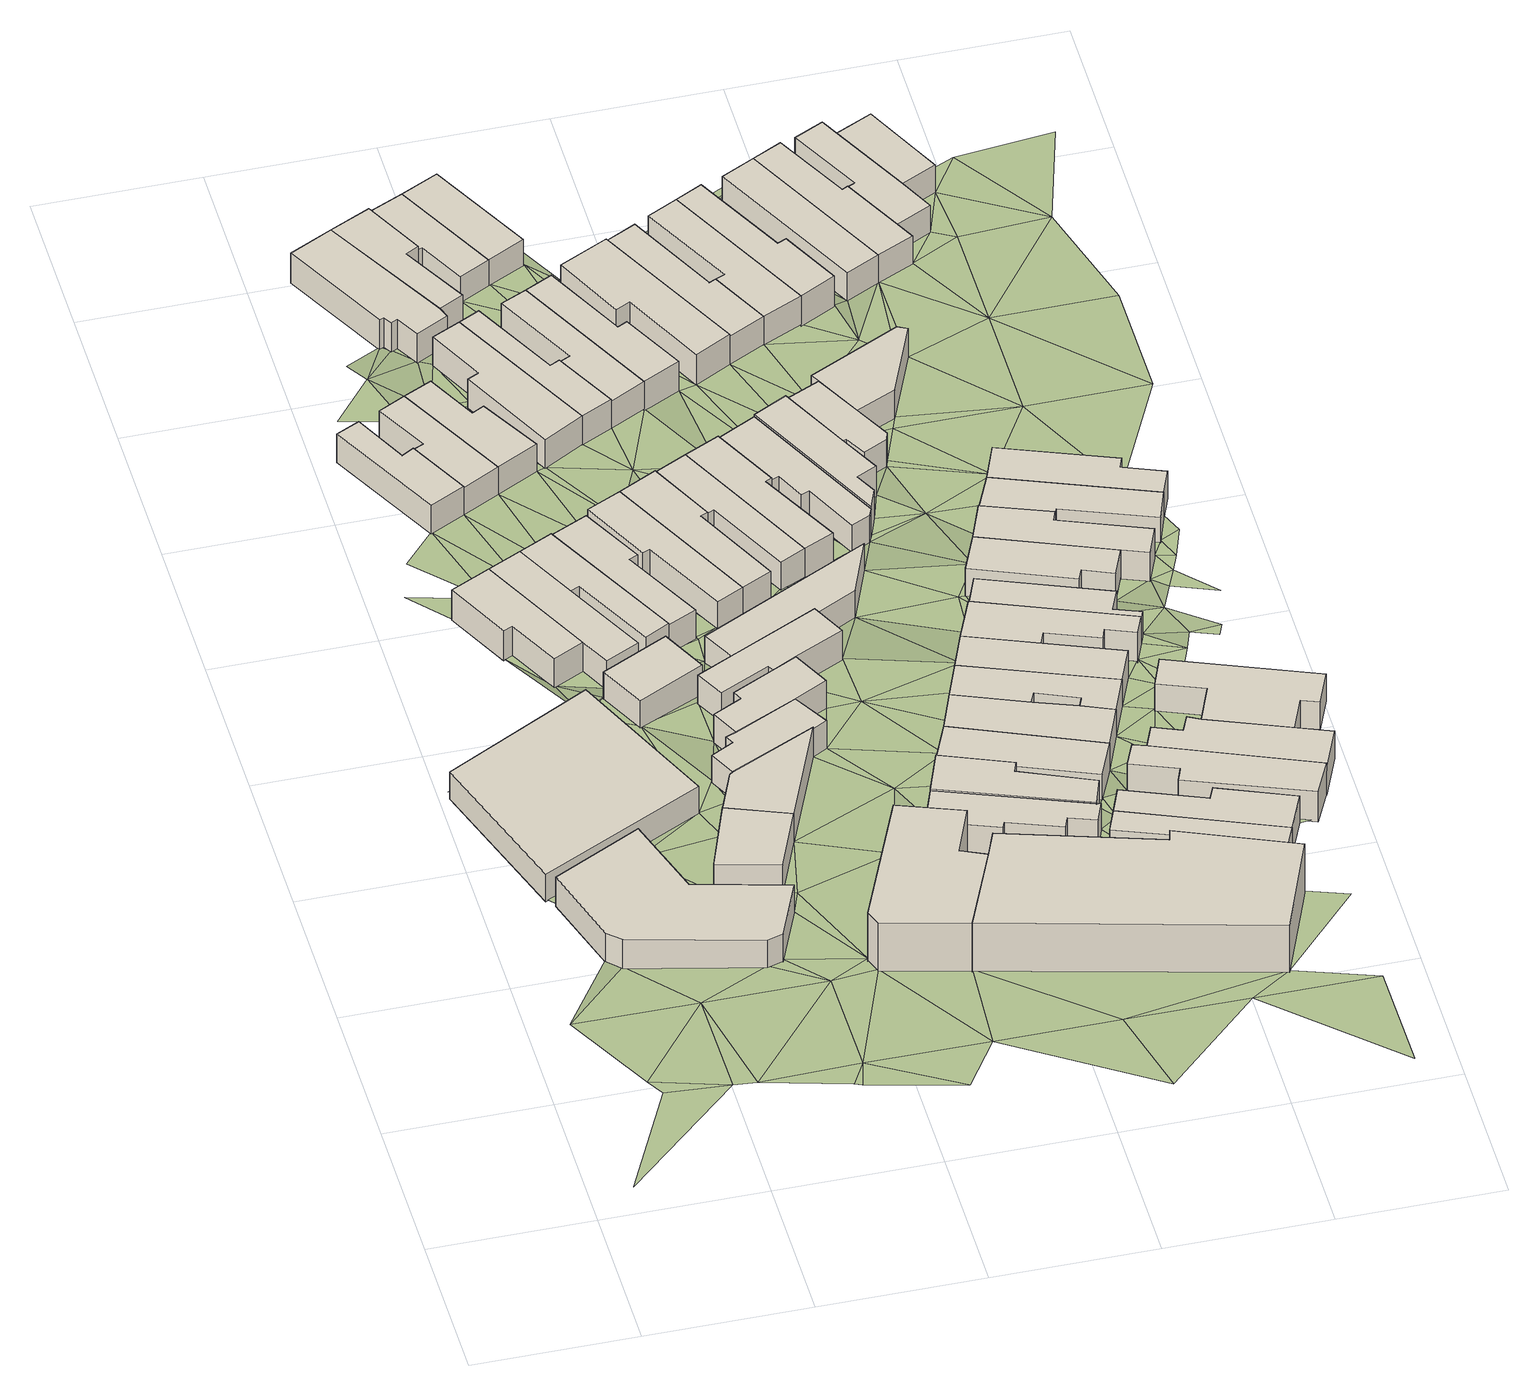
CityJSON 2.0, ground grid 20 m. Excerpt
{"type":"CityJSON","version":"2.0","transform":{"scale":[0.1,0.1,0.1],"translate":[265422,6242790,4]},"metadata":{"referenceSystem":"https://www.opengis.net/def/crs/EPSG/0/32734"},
"CityObjects":{
"building1":{"type":"Building","attributes":{"address":"11 Junction Road Salt River Cape Town","building":"industrial","building:levels":"1","footprint":{"type":"Polygon"},"plus_code":"CPXQXCXQ+XPX","ground_height":7,"building_height":4.1,"roof_height":11.1},"geometry":[{"type":"Solid","lod":"1","boundaries":[[[[0,1,2,3]],[[1,4,5,2]],[[4,6,7,5]],[[6,0,3,7]],[[3,2,5,7]],[[6,4,1,0]]]]}]},
"building2":{"type":"Building","attributes":{"address":"475 Junction Road Salt River Cape Town","building":"retail","building:levels":"1","footprint":{"type":"Polygon"},"plus_code":"CQX2XCXQ+XXX","ground_height":7.29,"building_height":4.1,"roof_height":11.39},"geometry":[{"type":"Solid","lod":"1","boundaries":[[[[8,9,10,11]],[[9,12,13,10]],[[12,14,15,13]],[[14,16,17,15]],[[16,18,19,17]],[[18,20,21,19]],[[20,22,23,21]],[[22,8,11,23]],[[11,10,13,15,17,19,21,23]],[[22,20,18,16,14,12,9,8]]]]}]},
"building3":{"type":"Building","attributes":{"address":"21 Greef Street Salt River Cape Town","building":"house","building:levels":"1","footprint":{"type":"Polygon"},"plus_code":"CPXQX6XR+XMR","ground_height":6.37,"building_height":4.1,"roof_height":10.47},"geometry":[{"type":"Solid","lod":"1","boundaries":[[[[24,25,26,27]],[[25,28,29,26]],[[28,30,31,29]],[[30,32,33,31]],[[32,34,35,33]],[[34,24,27,35]],[[27,26,29,31,33,35]],[[34,32,30,28,25,24]]]]}]},
"building4":{"type":"Building","attributes":{"address":"26 Greef Street Salt River Cape Town","building":"house","building:levels":"1","footprint":{"type":"Polygon"},"plus_code":"CPXHXHXG+XRR","ground_height":5.9,"building_height":4.1,"roof_height":10},"geometry":[{"type":"Solid","lod":"1","boundaries":[[[[36,37,38,39]],[[37,40,41,42,38]],[[40,43,44,45,42,41]],[[43,46,47,45,44]],[[46,48,49,47]],[[48,36,39,49]],[[39,38,42,45,47,49]],[[48,46,43,40,37,36]]]]}]},
"building5":{"type":"Building","attributes":{"address":"30 Westminster Road Salt River Cape Town","building":"house","building:levels":"1","footprint":{"type":"Polygon"},"plus_code":"CQXJXGXF+XQV","ground_height":7.28,"building_height":4.1,"roof_height":11.38},"geometry":[{"type":"Solid","lod":"1","boundaries":[[[[50,51,52,53,54]],[[51,55,56,52]],[[55,57,58,59,56]],[[57,50,54,53,59,58]],[[53,52,56,59]],[[57,55,51,50]]]]}]},
"building6":{"type":"Building","attributes":{"address":"23 Greef Street Salt River Cape Town","building":"house","building:levels":"1","footprint":{"type":"Polygon"},"plus_code":"CQX4XRX5+XXR","ground_height":6.37,"building_height":4.1,"roof_height":10.47},"geometry":[{"type":"Solid","lod":"1","boundaries":[[[[60,24,27,61]],[[24,34,35,27]],[[34,62,63,35]],[[62,64,65,63]],[[64,66,67,65]],[[66,60,61,67]],[[61,27,35,63,65,67]],[[66,64,62,34,24,60]]]]}]},
"building7":{"type":"Building","attributes":{"address":"28 Greef Street Salt River Cape Town","building":"house","building:levels":"1","footprint":{"type":"Polygon"},"plus_code":"CPXMXRX2+X5V","ground_height":5.69,"building_height":4.1,"roof_height":9.79},"geometry":[{"type":"Solid","lod":"1","boundaries":[[[[43,40,41,44]],[[40,68,69,41]],[[68,70,71,69]],[[70,72,73,71]],[[72,74,75,73]],[[74,43,44,75]],[[44,41,69,71,73,75]],[[74,72,70,68,40,43]]]]}]},
"building8":{"type":"Building","attributes":{"address":"16 Westminster Road Salt River Cape Town","building":"house","building:levels":"1","footprint":{"type":"Polygon"},"plus_code":"CQXCXQXM+XRR","ground_height":6.78,"building_height":4.1,"roof_height":10.88},"geometry":[{"type":"Solid","lod":"1","boundaries":[[[[76,77,78,79]],[[77,80,81,78]],[[80,82,83,81]],[[82,76,79,83]],[[79,78,81,83]],[[82,80,77,76]]]]}]},
"building9":{"type":"Building","attributes":{"address":"25 Greef Street Salt River Cape Town","building":"house","building:levels":"1","footprint":{"type":"Polygon"},"plus_code":"CQX8X8XM+X2R","ground_height":6.37,"building_height":4.1,"roof_height":10.47},"geometry":[{"type":"Solid","lod":"1","boundaries":[[[[84,60,85,61,86,87]],[[60,66,67,61,85]],[[66,88,89,67]],[[88,90,91,89]],[[90,92,93,91]],[[92,84,87,86,93]],[[86,61,67,89,91,93]],[[92,90,88,66,60,84]]]]}]},
"building10":{"type":"Building","attributes":{"address":"26 Westminster Road Salt River Cape Town","building":"house","building:levels":"1","footprint":{"type":"Polygon"},"plus_code":"CQXQXWXX+XVW","ground_height":7.09,"building_height":4.1,"roof_height":11.19},"geometry":[{"type":"Solid","lod":"1","boundaries":[[[[94,95,96,58]],[[95,97,98,99,96]],[[97,100,101,102,99,98]],[[100,103,54,102,101]],[[103,94,58,54]],[[58,96,99,102,54]],[[103,100,97,95,94]]]]}]},
"building11":{"type":"Building","attributes":{"address":"30 Greef Street Salt River Cape Town","building":"house","building:levels":"1","footprint":{"type":"Polygon"},"plus_code":"CQX2XJX9+XVW","ground_height":5.65,"building_height":4.1,"roof_height":9.75},"geometry":[{"type":"Solid","lod":"1","boundaries":[[[[70,68,69,71]],[[68,104,105,69]],[[104,106,107,105]],[[106,108,109,107]],[[108,110,111,109]],[[110,70,71,111]],[[71,69,105,107,109,111]],[[110,108,106,104,68,70]]]]}]},
"building12":{"type":"Building","attributes":{"address":"24 Westminster Road Salt River Cape Town","building":"house","building:levels":"1","footprint":{"type":"Polygon"},"plus_code":"CQXXXCXM+XGV","ground_height":6.78,"building_height":4.1,"roof_height":10.88},"geometry":[{"type":"Solid","lod":"1","boundaries":[[[[95,112,113,114]],[[112,115,116,113]],[[115,117,118,116]],[[117,119,120,118]],[[119,121,122,120]],[[121,123,124,122]],[[123,97,98,124]],[[97,95,114,98]],[[114,113,116,118,120,122,124,98]],[[97,123,121,119,117,115,112,95]]]]}]},
"building13":{"type":"Building","attributes":{"address":"27 Greef Street Salt River Cape Town","building":"house","building:levels":"1","footprint":{"type":"Polygon"},"plus_code":"CQXHX7X3+XQX","ground_height":6.16,"building_height":4.1,"roof_height":10.26},"geometry":[{"type":"Solid","lod":"1","boundaries":[[[[125,126,127,87]],[[126,128,129,127]],[[128,130,131,129]],[[130,132,133,131]],[[132,134,135,133]],[[134,125,87,135]],[[87,127,129,131,133,135]],[[134,132,130,128,126,125]]]]}]},
"building14":{"type":"Building","attributes":{"address":"46 Foundry Road Salt River Cape Town","building":"house","building:levels":"1","footprint":{"type":"Polygon"},"plus_code":"CPXMXQXC+X8W","ground_height":5.57,"building_height":4.1,"roof_height":9.67},"geometry":[{"type":"Solid","lod":"1","boundaries":[[[[136,137,138,139]],[[137,140,141,138]],[[140,142,143,141]],[[142,144,145,143]],[[144,146,147,145]],[[146,148,149,147]],[[148,150,151,149]],[[150,152,153,151]],[[152,136,139,153]],[[139,138,141,143,145,147,149,151,153]],[[152,150,148,146,144,142,140,137,136]]]]}]},
"building15":{"type":"Building","attributes":{"address":"47 Westminster Road Salt River Cape Town","building":"retail","building:levels":"2","footprint":{"type":"Polygon"},"plus_code":"CRXCXVXF+X6W","ground_height":7.61,"building_height":6.9,"roof_height":14.51},"geometry":[{"type":"Solid","lod":"1","boundaries":[[[[154,155,156,157]],[[155,158,159,156]],[[158,160,161,159]],[[160,162,163,161]],[[162,164,165,163]],[[164,166,167,165]],[[166,154,157,167]],[[157,156,159,161,163,165,167]],[[166,164,162,160,158,155,154]]]]}]},
"building16":{"type":"Building","attributes":{"address":"Westminster Road Salt River Cape Town","building":"house","building:levels":"1","footprint":{"type":"Polygon"},"plus_code":"CRX2X3XH+X7X","ground_height":6.78,"building_height":4.1,"roof_height":10.88},"geometry":[{"type":"Solid","lod":"1","boundaries":[[[[115,168,169,116]],[[168,170,171,169]],[[170,172,173,171]],[[172,174,175,173]],[[174,176,177,175]],[[176,178,179,177]],[[178,117,118,179]],[[117,115,116,118]],[[116,169,171,173,175,177,179,118]],[[117,178,176,174,172,170,168,115]]]]}]},
"building17":{"type":"Building","attributes":{"address":"48 Foundry Road Salt River Cape Town","building":"house","building:levels":"1","footprint":{"type":"Polygon"},"plus_code":"CPXXXJXM+X8W","ground_height":5.57,"building_height":4.1,"roof_height":9.67},"geometry":[{"type":"Solid","lod":"1","boundaries":[[[[180,181,151,153]],[[181,182,183,151]],[[182,184,185,183]],[[184,186,187,188,185]],[[186,189,190,191,188,187]],[[189,180,153,191,190]],[[153,151,183,185,188,191]],[[189,186,184,182,181,180]]]]}]},
"building18":{"type":"Building","attributes":{"address":"Greef Street Salt River Cape Town","building":"house","building:levels":"1","footprint":{"type":"Polygon"},"plus_code":"CQX8X8X4+X3R","ground_height":5.69,"building_height":4.1,"roof_height":9.79},"geometry":[{"type":"Solid","lod":"1","boundaries":[[[[192,193,194,195]],[[193,196,197,194]],[[196,198,199,197]],[[198,200,201,199]],[[200,202,203,201]],[[202,192,195,203]],[[195,194,197,199,201,203]],[[202,200,198,196,193,192]]]]}]},
"building19":{"type":"Building","attributes":{"address":"29 Greef Street Salt River Cape Town","building":"house","building:levels":"1","footprint":{"type":"Polygon"},"plus_code":"CQXQXRX7+XCR","ground_height":5.93,"building_height":4.1,"roof_height":10.03},"geometry":[{"type":"Solid","lod":"1","boundaries":[[[[204,205,206,207]],[[205,208,209,206]],[[208,210,211,209]],[[210,212,213,211]],[[212,214,215,213]],[[214,204,207,215]],[[207,206,209,211,213,215]],[[214,212,210,208,205,204]]]]}]},
"building20":{"type":"Building","attributes":{"address":"Westminster Road Salt River Cape Town","building":"house","building:levels":"1","footprint":{"type":"Polygon"},"plus_code":"CRX3XHXJ+XQW","ground_height":6.78,"building_height":4.1,"roof_height":10.88},"geometry":[{"type":"Solid","lod":"1","boundaries":[[[[216,217,218,171]],[[217,219,220,218]],[[219,221,222,223,220]],[[221,224,225,226,223,222]],[[224,227,228,226,225]],[[227,229,230,228]],[[229,231,173,230]],[[231,216,171,173]],[[171,218,220,223,226,228,230,173]],[[231,229,227,224,221,219,217,216]]]]}]},
"building21":{"type":"Building","attributes":{"address":"Greef Street Salt River Cape Town","building":"house","building:levels":"1","footprint":{"type":"Polygon"},"plus_code":"CQX8X5XC+X4R","ground_height":5.69,"building_height":4.1,"roof_height":9.79},"geometry":[{"type":"Solid","lod":"1","boundaries":[[[[232,233,195,194]],[[233,234,235,236,195]],[[234,237,238,239,236,235]],[[237,240,241,239,238]],[[240,242,243,241]],[[242,232,194,243]],[[194,195,236,239,241,243]],[[242,240,237,234,233,232]]]]}]},
"building22":{"type":"Building","attributes":{"address":"31 Greef Street Salt River Cape Town","building":"house","building:levels":"1","footprint":{"type":"Polygon"},"plus_code":"CRX2XRXC+XXX","ground_height":5.93,"building_height":4.1,"roof_height":10.03},"geometry":[{"type":"Solid","lod":"1","boundaries":[[[[244,245,246,207,247,248]],[[245,249,215,207,246]],[[249,250,251,215]],[[250,252,253,251]],[[252,254,255,253]],[[254,244,248,247,255]],[[247,207,215,251,253,255]],[[254,252,250,249,245,244]]]]}]},
"building23":{"type":"Building","attributes":{"address":"50 Foundry Road Salt River Cape Town","building":"house","building:levels":"1","footprint":{"type":"Polygon"},"plus_code":"CQX3XPX8+X9W","ground_height":5.09,"building_height":4.1,"roof_height":9.19},"geometry":[{"type":"Solid","lod":"1","boundaries":[[[[189,186,187,190]],[[186,256,257,187]],[[256,258,259,257]],[[258,260,261,259]],[[260,262,263,261]],[[262,189,190,263]],[[190,187,257,259,261,263]],[[262,260,258,256,186,189]]]]}]},
"building24":{"type":"Building","attributes":{"address":"18 Westminster Road Salt River Cape Town","building":"house","building:levels":"1","footprint":{"type":"Polygon"},"plus_code":"CRX7XJX7+XGR","ground_height":5.91,"building_height":4.1,"roof_height":10.01},"geometry":[{"type":"Solid","lod":"1","boundaries":[[[[219,264,265,266]],[[264,267,268,265]],[[267,269,270,268]],[[269,221,222,270]],[[221,219,266,222]],[[266,265,268,270,222]],[[221,269,267,264,219]]]]}]},
"building25":{"type":"Building","attributes":{"address":"Greef Street Salt River Cape Town","building":"house","building:levels":"1","footprint":{"type":"Polygon"},"plus_code":"CQXJX7XM+XHR","ground_height":5.38,"building_height":4.1,"roof_height":9.48},"geometry":[{"type":"Solid","lod":"1","boundaries":[[[[237,234,235,238]],[[234,271,272,235]],[[271,273,274,272]],[[273,275,276,274]],[[275,277,278,276]],[[277,237,238,278]],[[238,235,272,274,276,278]],[[277,275,273,271,234,237]]]]}]},
"building26":{"type":"Building","attributes":{"address":"52 Foundry Road Salt River Cape Town","building":"house","building:levels":"1","footprint":{"type":"Polygon"},"plus_code":"CQX9X5X4+X5X","ground_height":5.09,"building_height":4.1,"roof_height":9.19},"geometry":[{"type":"Solid","lod":"1","boundaries":[[[[262,260,261,263]],[[260,279,280,261]],[[279,281,282,280]],[[281,262,263,282]],[[263,261,280,282]],[[281,279,260,262]]]]}]},
"building27":{"type":"Building","attributes":{"address":"33 Greef Street Salt River Cape Town","building":"house","building:levels":"1","footprint":{"type":"Polygon"},"plus_code":"CRX6X8X6+X2R","ground_height":5.65,"building_height":4.1,"roof_height":9.75},"geometry":[{"type":"Solid","lod":"1","boundaries":[[[[283,244,248,284]],[[244,254,285,248]],[[254,286,287,285]],[[286,288,289,287]],[[288,290,291,289]],[[290,283,284,291]],[[284,248,285,287,289,291]],[[290,288,286,254,244,283]]]]}]},
"building28":{"type":"Building","attributes":{"address":"45 Westminster Road Salt River Cape Town","building":"house","building:levels":"1","footprint":{"type":"Polygon"},"plus_code":"CRXRXHX6+XVW","ground_height":7.15,"building_height":4.1,"roof_height":11.25},"geometry":[{"type":"Solid","lod":"1","boundaries":[[[[292,293,294,295]],[[293,296,297,294]],[[296,298,299,297]],[[298,300,301,299]],[[300,302,303,301]],[[302,304,305,303]],[[304,306,307,305]],[[306,308,309,307]],[[308,292,295,309]],[[295,294,297,299,301,303,305,307,309]],[[308,306,304,302,300,298,296,293,292]]]]}]},
"building29":{"type":"Building","attributes":{"address":"43 Westminster Road Salt River Cape Town","building":"house","building:levels":"1","footprint":{"type":"Polygon"},"plus_code":"CVX5X9XW+XHR","ground_height":7.3,"building_height":4.1,"roof_height":11.4},"geometry":[{"type":"Solid","lod":"1","boundaries":[[[[293,292,295,310,311,294]],[[292,312,313,310,295]],[[312,314,315,313]],[[314,316,317,318,315]],[[316,319,320,321,318,317]],[[319,293,294,311,321,320]],[[311,310,313,315,318,321]],[[319,316,314,312,292,293]]]]}]},
"building30":{"type":"Building","attributes":{"address":"Greef Street Salt River Cape Town","building":"house","building:levels":"1","footprint":{"type":"Polygon"},"plus_code":"CQXVX4XH+XWX","ground_height":5.38,"building_height":4.1,"roof_height":9.48},"geometry":[{"type":"Solid","lod":"1","boundaries":[[[[322,323,272,274]],[[323,324,325,272]],[[324,326,327,325]],[[326,328,329,327]],[[328,330,331,329]],[[330,322,274,331]],[[274,272,325,327,329,331]],[[330,328,326,324,323,322]]]]}]},
"building31":{"type":"Building","attributes":{"address":"35 Greef Street Salt River Cape Town","building":"house","building:levels":"1","footprint":{"type":"Polygon"},"plus_code":"CRXFX9XF+XCV","ground_height":5.65,"building_height":4.1,"roof_height":9.75},"geometry":[{"type":"Solid","lod":"1","boundaries":[[[[332,333,334,284,335,336]],[[333,337,291,284,334]],[[337,338,339,291]],[[338,340,341,339]],[[340,342,343,341]],[[342,332,336,335,343]],[[335,284,291,339,341,343]],[[342,340,338,337,333,332]]]]}]},
"building32":{"type":"Building","attributes":{"address":"Albert Buildings 503 Portland Road Salt River Cape Town","building":"retail","building:levels":"2","footprint":{"type":"Polygon"},"plus_code":"CVXHXPX5+XRV","ground_height":7.69,"building_height":6.9,"roof_height":14.59},"geometry":[{"type":"Solid","lod":"1","boundaries":[[[[155,154,157,344,345,156]],[[154,346,347,344,157]],[[346,348,349,347]],[[348,350,351,349]],[[350,352,353,351]],[[352,354,355,353]],[[354,155,156,345,355]],[[345,344,347,349,351,353,355]],[[354,352,350,348,346,154,155]]]]}]},
"building33":{"type":"Building","attributes":{"address":"41 Westminster Road Salt River Cape Town","building":"house","building:levels":"1","footprint":{"type":"Polygon"},"plus_code":"CVX7XHX9+XMX","ground_height":6.65,"building_height":4.1,"roof_height":10.75},"geometry":[{"type":"Solid","lod":"1","boundaries":[[[[319,316,317,320]],[[316,356,357,317]],[[356,358,359,357]],[[358,360,361,359]],[[360,319,320,361]],[[320,317,357,359,361]],[[360,358,356,316,319]]]]}]},
"building34":{"type":"Building","attributes":{"address":"37 Greef Street Salt River Cape Town","building":"house","building:levels":"1","footprint":{"type":"Polygon"},"plus_code":"CRXGXJXR+XGR","ground_height":5.43,"building_height":4.1,"roof_height":9.53},"geometry":[{"type":"Solid","lod":"1","boundaries":[[[[362,332,336,363]],[[332,342,364,336]],[[342,365,366,364]],[[365,367,368,366]],[[367,369,370,368]],[[369,371,372,370]],[[371,373,374,372]],[[373,375,376,374]],[[375,362,363,376]],[[363,336,364,366,368,370,372,374,376]],[[375,373,371,369,367,365,342,332,362]]]]}]},
"building35":{"type":"Building","attributes":{"address":"40 Greef Street Salt River Cape Town","building":"house","building:levels":"1","footprint":{"type":"Polygon"},"plus_code":"CRX3XCX4+XWW","ground_height":5.46,"building_height":4.1,"roof_height":9.56},"geometry":[{"type":"Solid","lod":"1","boundaries":[[[[377,378,379,380,381]],[[378,382,383,379]],[[382,384,385,383]],[[384,386,387,385]],[[386,388,389,390,387]],[[388,377,381,380,390,389]],[[380,379,383,385,387,390]],[[388,386,384,382,378,377]]]]}]},
"building36":{"type":"Building","attributes":{"address":"39 Westminster Road Salt River Cape Town","building":"house","building:levels":"1","footprint":{"type":"Polygon"},"plus_code":"CVXCX4X5+XJW","ground_height":6.65,"building_height":4.1,"roof_height":10.75},"geometry":[{"type":"Solid","lod":"1","boundaries":[[[[360,358,359,361]],[[358,391,392,359]],[[391,393,394,392]],[[393,395,396,394]],[[395,397,398,396]],[[397,360,361,398]],[[361,359,392,394,396,398]],[[397,395,393,391,358,360]]]]}]},
"building37":{"type":"Building","attributes":{"address":"39 Greef Street Salt River Cape Town","building":"house","building:levels":"1","footprint":{"type":"Polygon"},"plus_code":"CRXVXHXQ+XGR","ground_height":5.65,"building_height":4.1,"roof_height":9.75},"geometry":[{"type":"Solid","lod":"1","boundaries":[[[[399,400,401,402,403,404]],[[400,405,376,406,402,401]],[[405,407,408,409,406,376]],[[407,410,411,409,408]],[[410,412,413,411]],[[412,414,415,413]],[[414,399,404,403,415]],[[403,402,406,409,411,413,415]],[[414,412,410,407,405,400,399]]]]}]},
"building38":{"type":"Building","attributes":{"address":"37 Westminster Road Salt River Cape Town","building":"house","building:levels":"1","footprint":{"type":"Polygon"},"plus_code":"CVXFX8X5+XMR","ground_height":6.65,"building_height":4.1,"roof_height":10.75},"geometry":[{"type":"Solid","lod":"1","boundaries":[[[[397,395,396,398]],[[395,416,417,396]],[[416,418,419,417]],[[418,393,394,419]],[[393,391,392,394]],[[391,420,421,392]],[[420,422,423,421]],[[422,397,398,423]],[[398,396,417,419,394,392,421,423]],[[422,420,391,393,418,416,395,397]]]]}]},
"building39":{"type":"Building","attributes":{"address":"42 Greef Street Salt River Cape Town","building":"house","building:levels":"1","footprint":{"type":"Polygon"},"plus_code":"CRX8X9XJ+X5X","ground_height":5.21,"building_height":4.1,"roof_height":9.31},"geometry":[{"type":"Solid","lod":"1","boundaries":[[[[388,424,425,389]],[[424,426,427,425]],[[426,428,429,427]],[[428,430,431,429]],[[430,377,381,431]],[[377,388,389,381]],[[389,425,427,429,431,381]],[[377,430,428,426,424,388]]]]}]},
"building40":{"type":"Building","attributes":{"address":"35 Westminster Road Salt River Cape Town","building":"house","building:levels":"1","footprint":{"type":"Polygon"},"plus_code":"CVXHXCX3+XQR","ground_height":6.65,"building_height":4.1,"roof_height":10.75},"geometry":[{"type":"Solid","lod":"1","boundaries":[[[[420,432,433,421]],[[432,434,435,433]],[[434,436,437,435]],[[436,422,423,437]],[[422,420,421,423]],[[421,433,435,437,423]],[[422,436,434,432,420]]]]}]},
"building41":{"type":"Building","attributes":{"address":"48 Portland Road Salt River Cape Town","building":"house","building:levels":"1","footprint":{"type":"Polygon"},"plus_code":"C2X2XMX5+X8W","ground_height":7.24,"building_height":4.1,"roof_height":11.34},"geometry":[{"type":"Solid","lod":"1","boundaries":[[[[438,439,440,441]],[[439,442,443,440]],[[442,444,445,443]],[[444,446,447,445]],[[446,448,449,447]],[[448,438,441,449]],[[441,440,443,445,447,449]],[[448,446,444,442,439,438]]]]}]},
"building42":{"type":"Building","attributes":{"address":"41 Greef Street Salt River Cape Town","building":"house","building:levels":"1","footprint":{"type":"Polygon"},"plus_code":"CVX2XCX4+X6R","ground_height":5.2,"building_height":4.1,"roof_height":9.3},"geometry":[{"type":"Solid","lod":"1","boundaries":[[[[450,399,404,451]],[[399,414,452,404]],[[414,453,454,452]],[[453,455,456,454]],[[455,457,458,456]],[[457,459,460,458]],[[459,461,462,460]],[[461,450,451,462]],[[451,404,452,454,456,458,460,462]],[[461,459,457,455,453,414,399,450]]]]}]},
"building43":{"type":"Building","attributes":{"address":"46 Portland Road Salt River Cape Town","building":"house","building:levels":"1","footprint":{"type":"Polygon"},"plus_code":"C2X5XXX3+XWR","ground_height":7.24,"building_height":4.1,"roof_height":11.34},"geometry":[{"type":"Solid","lod":"1","boundaries":[[[[438,463,464,441]],[[463,465,466,464]],[[465,467,468,466]],[[467,469,470,468]],[[469,439,440,470]],[[439,438,441,440]],[[441,464,466,468,470,440]],[[439,469,467,465,463,438]]]]}]},
"building44":{"type":"Building","attributes":{"address":"33 Westminster Road Salt River Cape Town","building":"house","building:levels":"1","footprint":{"type":"Polygon"},"plus_code":"CVXCXJXH+X9X","ground_height":6.65,"building_height":4.1,"roof_height":10.75},"geometry":[{"type":"Solid","lod":"1","boundaries":[[[[471,472,435,437]],[[472,473,474,435]],[[473,475,476,474]],[[475,477,478,476]],[[477,479,480,478]],[[479,481,482,483,480]],[[481,484,485,486,483,482]],[[484,471,437,486,485]],[[437,435,474,476,478,480,483,486]],[[484,481,479,477,475,473,472,471]]]]}]},
"building45":{"type":"Building","attributes":{"address":"44 Greef Street Salt River Cape Town","building":"house","building:levels":"1","footprint":{"type":"Polygon"},"plus_code":"CRXJXHX6+XJX","ground_height":5.21,"building_height":4.1,"roof_height":9.31},"geometry":[{"type":"Solid","lod":"1","boundaries":[[[[487,488,489,425]],[[488,490,491,489]],[[490,492,493,491]],[[492,494,495,493]],[[494,496,427,495]],[[496,487,425,427]],[[425,489,491,493,495,427]],[[496,494,492,490,488,487]]]]}]},
"building46":{"type":"Building","attributes":{"address":"31 Westminster Road Salt River Cape Town","building":"house","building:levels":"1","footprint":{"type":"Polygon"},"plus_code":"CVXPX4XC+XGR","ground_height":6.02,"building_height":4.1,"roof_height":10.12},"geometry":[{"type":"Solid","lod":"1","boundaries":[[[[484,481,482,485]],[[481,497,498,482]],[[497,499,500,498]],[[499,501,502,500]],[[501,503,504,502]],[[503,484,485,504]],[[485,482,498,500,502,504]],[[503,501,499,497,481,484]]]]}]},
"building47":{"type":"Building","attributes":{"address":"Portland Road Salt River Cape Town","building":"house","building:levels":"1","footprint":{"type":"Polygon"},"plus_code":"C2X8XXXH+XQV","ground_height":7.24,"building_height":4.1,"roof_height":11.34},"geometry":[{"type":"Solid","lod":"1","boundaries":[[[[505,506,507,508,509,510]],[[506,511,512,508,507]],[[511,513,514,512]],[[513,515,516,514]],[[515,517,518,516]],[[517,519,520,518]],[[519,505,510,509,520]],[[509,508,512,514,516,518,520]],[[519,517,515,513,511,506,505]]]]}]},
"building48":{"type":"Building","attributes":{"address":"43 Greef Street Salt River Cape Town","building":"house","building:levels":"1","footprint":{"type":"Polygon"},"plus_code":"CVX5XJXH+XXX","ground_height":5.2,"building_height":4.1,"roof_height":9.3},"geometry":[{"type":"Solid","lod":"1","boundaries":[[[[521,522,462,451]],[[522,523,524,462]],[[523,525,526,524]],[[525,527,528,526]],[[527,529,530,528]],[[529,521,451,530]],[[451,462,524,526,528,530]],[[529,527,525,523,522,521]]]]}]},
"building49":{"type":"Building","attributes":{"address":"29 Westminster Road Salt River Cape Town","building":"house","building:levels":"1","footprint":{"type":"Polygon"},"plus_code":"CVXHXPXH+XVR","ground_height":6.02,"building_height":4.1,"roof_height":10.12},"geometry":[{"type":"Solid","lod":"1","boundaries":[[[[531,532,533,534]],[[532,535,536,533]],[[535,537,538,536]],[[537,539,540,538]],[[539,541,542,540]],[[541,531,534,542]],[[534,533,536,538,540,542]],[[541,539,537,535,532,531]]]]}]},
"building50":{"type":"Building","attributes":{"address":"46 Greef Street Salt River Cape Town","building":"house","building:levels":"1","footprint":{"type":"Polygon"},"plus_code":"CRXQXCXX+XCX","ground_height":5.21,"building_height":4.1,"roof_height":9.31},"geometry":[{"type":"Solid","lod":"1","boundaries":[[[[543,544,545,489]],[[544,546,547,545]],[[546,548,549,547]],[[548,550,551,549]],[[550,552,491,551]],[[552,543,489,491]],[[489,545,547,549,551,491]],[[552,550,548,546,544,543]]]]}]},
"building51":{"type":"Building","attributes":{"address":"Portland Road Salt River Cape Town","building":"house","building:levels":"1","footprint":{"type":"Polygon"},"plus_code":"C2XFXXX7+XXX","ground_height":6.42,"building_height":4.1,"roof_height":10.52},"geometry":[{"type":"Solid","lod":"1","boundaries":[[[[553,554,555,510]],[[554,556,557,555]],[[556,558,559,557]],[[558,560,561,559]],[[560,562,563,561]],[[562,564,565,563]],[[564,566,507,565]],[[566,553,510,507]],[[510,555,557,559,561,563,565,507]],[[566,564,562,560,558,556,554,553]]]]}]},
"building52":{"type":"Building","attributes":{"address":"27 Westminster Road Salt River Cape Town","building":"house","building:levels":"1","footprint":{"type":"Polygon"},"plus_code":"CVXXX4XQ+X4R","ground_height":6.02,"building_height":4.1,"roof_height":10.12},"geometry":[{"type":"Solid","lod":"1","boundaries":[[[[567,568,542,534]],[[568,569,570,542]],[[569,571,572,570]],[[571,573,574,572]],[[573,575,576,577,574]],[[575,578,579,580,577,576]],[[578,567,534,580,579]],[[534,542,570,572,574,577,580]],[[578,575,573,571,569,568,567]]]]}]},
"building53":{"type":"Building","attributes":{"address":"48 Greef Street Salt River Cape Town","building":"house","building:levels":"1","footprint":{"type":"Polygon"},"plus_code":"CVX5XWXQ+XMR","ground_height":4.63,"building_height":4.1,"roof_height":8.73},"geometry":[{"type":"Solid","lod":"1","boundaries":[[[[581,582,583,584]],[[582,585,586,583]],[[585,587,588,586]],[[587,581,584,588]],[[584,583,586,588]],[[587,585,582,581]]]]}]},
"building54":{"type":"Building","attributes":{"address":"Portland Road Salt River Cape Town","building":"house","building:levels":"1","footprint":{"type":"Polygon"},"plus_code":"C2XPX3X9+X2V","ground_height":6.42,"building_height":4.1,"roof_height":10.52},"geometry":[{"type":"Solid","lod":"1","boundaries":[[[[556,589,590,557]],[[589,591,592,590]],[[591,593,594,592]],[[593,595,596,594]],[[595,597,598,596]],[[597,599,600,598]],[[599,558,559,600]],[[558,556,557,559]],[[557,590,592,594,596,598,600,559]],[[558,599,597,595,593,591,589,556]]]]}]},
"building55":{"type":"Building","attributes":{"address":"25 Westminster Road Salt River Cape Town","building":"house","building:levels":"1","footprint":{"type":"Polygon"},"plus_code":"C2X3X3XJ+X9V","ground_height":5.52,"building_height":4.1,"roof_height":9.62},"geometry":[{"type":"Solid","lod":"1","boundaries":[[[[578,575,576,579]],[[575,601,602,576]],[[601,603,604,602]],[[603,605,606,604]],[[605,607,608,606]],[[607,578,579,608]],[[579,576,602,604,606,608]],[[607,605,603,601,575,578]]]]}]},
"building56":{"type":"Building","attributes":{"address":"23 Westminster Road Salt River Cape Town","building":"house","building:levels":"1","footprint":{"type":"Polygon"},"plus_code":"C2X4X9X7+X4R","ground_height":5.52,"building_height":4.1,"roof_height":9.62},"geometry":[{"type":"Solid","lod":"1","boundaries":[[[[607,605,606,608]],[[605,609,610,606]],[[609,611,612,610]],[[611,613,614,612]],[[613,615,616,614]],[[615,607,608,616]],[[608,606,610,612,614,616]],[[615,613,611,609,605,607]]]]}]},
"building57":{"type":"Building","attributes":{"address":"50 Greef Street Salt River Cape Town","building":"house","building:levels":"1","footprint":{"type":"Polygon"},"plus_code":"CVXFXGXH+X2X","ground_height":4.63,"building_height":4.1,"roof_height":8.73},"geometry":[{"type":"Solid","lod":"1","boundaries":[[[[617,618,619,620,621,622]],[[618,623,624,620,619]],[[623,625,626,624]],[[625,581,584,626]],[[581,587,588,584]],[[587,627,628,588]],[[627,617,622,621,628]],[[621,620,624,626,584,588,628]],[[627,587,581,625,623,618,617]]]]}]},
"building58":{"type":"Building","attributes":{"address":"10 Westminster Road Salt River Cape Town","building":"house","building:levels":"1","footprint":{"type":"Polygon"},"plus_code":"CVXHX6XX+X2R","ground_height":4.49,"building_height":4.1,"roof_height":8.59},"geometry":[{"type":"Solid","lod":"1","boundaries":[[[[629,630,631,632]],[[630,633,634,631]],[[633,635,636,634]],[[635,618,619,636]],[[618,617,622,619]],[[617,637,638,622]],[[637,639,640,638]],[[639,629,632,640]],[[632,631,634,636,619,622,638,640]],[[639,637,617,618,635,633,630,629]]]]}]},
"building59":{"type":"Building","attributes":{"address":"8 Westminster Road Salt River Cape Town","building":"house","building:levels":"1","footprint":{"type":"Polygon"},"plus_code":"CVXQX8X8+X9R","ground_height":4.49,"building_height":4.1,"roof_height":8.59},"geometry":[{"type":"Solid","lod":"1","boundaries":[[[[629,639,640,632]],[[639,641,642,640]],[[641,643,644,642]],[[643,645,646,644]],[[645,629,632,646]],[[632,640,642,644,646]],[[645,643,641,639,629]]]]}]},
"terrain1":{"type":"TINRelief","geometry":[{"type":"CompositeSurface","lod":"1","boundaries":[[[647,648,649]],[[650,647,649]],[[651,652,650]],[[652,653,654]],[[651,653,652]],[[650,649,651]],[[649,655,651]],[[656,657,12]],[[653,651,658]],[[659,651,655]],[[660,655,661]],[[656,12,662]],[[663,664,665]],[[660,659,655]],[[658,651,659]],[[12,666,667]],[[661,668,660]],[[669,670,24]],[[12,667,50]],[[671,667,666]],[[659,672,658]],[[660,668,673]],[[674,675,676]],[[674,664,675]],[[50,662,12]],[[677,678,24]],[[679,659,660]],[[675,664,680]],[[663,680,664]],[[671,681,667]],[[659,682,672]],[[672,682,671]],[[662,683,663]],[[663,683,680]],[[680,684,675]],[[684,685,675]],[[60,677,24]],[[686,687,688]],[[689,687,686]],[[681,671,690]],[[662,50,691]],[[660,673,692]],[[659,679,682]],[[660,692,679]],[[662,693,683]],[[60,40,677]],[[682,690,671]],[[693,662,691]],[[694,689,686]],[[680,695,684]],[[690,57,681]],[[696,697,698]],[[693,691,699]],[[683,693,700]],[[40,60,84]],[[680,76,695]],[[701,702,693]],[[702,700,693]],[[703,704,705]],[[706,683,700]],[[705,704,695]],[[84,68,40]],[[162,690,682]],[[707,708,696]],[[698,110,696]],[[706,709,683]],[[700,702,710]],[[57,690,162]],[[711,679,692]],[[705,695,76]],[[707,696,712]],[[706,700,713]],[[110,714,696]],[[700,715,713]],[[705,76,716]],[[696,714,712]],[[715,700,717]],[[68,84,718]],[[707,712,719]],[[715,720,713]],[[715,717,720]],[[721,110,108]],[[718,84,722]],[[709,723,76]],[[716,76,723]],[[706,724,709]],[[725,712,714]],[[714,110,726]],[[68,718,104]],[[106,721,108]],[[110,721,727]],[[727,726,110]],[[728,713,720]],[[723,709,724]],[[716,723,729]],[[718,722,208]],[[106,730,721]],[[716,729,731]],[[721,732,727]],[[132,208,722]],[[727,732,726]],[[162,733,57]],[[132,130,731]],[[104,730,106]],[[711,692,734]],[[714,726,735]],[[57,733,95]],[[208,132,731]],[[736,728,720]],[[204,104,718]],[[723,737,729]],[[735,726,738]],[[730,104,204]],[[731,737,208]],[[737,731,729]],[[208,737,210]],[[739,734,692]],[[723,740,737]],[[741,735,742]],[[738,743,735]],[[95,733,112]],[[162,160,744]],[[162,744,293]],[[112,168,745]],[[735,743,742]],[[733,162,293]],[[204,746,730]],[[158,155,354]],[[186,747,748]],[[747,742,748]],[[192,730,746]],[[158,354,160]],[[723,749,740]],[[748,256,186]],[[750,742,743]],[[112,751,168]],[[748,742,750]],[[244,746,204]],[[744,160,752]],[[240,750,743]],[[170,168,751]],[[360,112,733]],[[733,293,319]],[[160,354,752]],[[237,750,240]],[[753,192,746]],[[748,750,754]],[[360,751,112]],[[277,750,237]],[[755,170,751]],[[748,754,756]],[[360,733,319]],[[283,746,244]],[[757,758,759]],[[749,723,267]],[[711,734,760]],[[749,759,758]],[[757,759,761]],[[762,752,354]],[[746,271,753]],[[763,734,739]],[[764,752,762]],[[765,756,754]],[[746,283,332]],[[755,264,219]],[[397,751,360]],[[271,746,332]],[[756,765,766]],[[762,354,767]],[[436,755,751]],[[267,759,749]],[[397,422,751]],[[768,766,769]],[[766,765,770]],[[771,767,354]],[[759,267,772]],[[765,773,770]],[[766,770,769]],[[765,774,773]],[[436,264,755]],[[332,324,271]],[[436,751,422]],[[775,762,776]],[[774,777,773]],[[760,734,763]],[[767,776,762]],[[778,779,780]],[[773,777,781]],[[782,316,314]],[[267,783,772]],[[778,783,779]],[[784,769,770]],[[785,780,779]],[[324,332,362]],[[777,324,386]],[[386,781,777]],[[786,776,767]],[[779,783,787]],[[786,788,776]],[[314,789,782]],[[790,779,787]],[[787,783,267]],[[386,324,362]],[[791,788,789]],[[264,436,484]],[[767,771,792]],[[793,267,264]],[[788,786,469]],[[794,769,784]],[[789,788,469]],[[787,267,795]],[[362,796,386]],[[793,264,484]],[[789,469,782]],[[792,444,767]],[[769,794,797]],[[469,798,782]],[[796,388,386]],[[393,416,395]],[[799,444,792]],[[798,358,782]],[[795,267,531]],[[797,490,769]],[[416,393,418]],[[800,798,469]],[[267,793,531]],[[801,802,795]],[[484,503,793]],[[803,804,805]],[[760,763,806]],[[511,358,798]],[[796,807,388]],[[801,804,802]],[[808,799,792]],[[532,793,503]],[[467,800,469]],[[809,797,794]],[[794,810,809]],[[811,453,414]],[[414,805,811]],[[763,812,806]],[[804,801,805]],[[798,800,813]],[[450,807,796]],[[358,511,814]],[[531,793,532]],[[795,531,801]],[[807,424,388]],[[815,797,809]],[[391,358,814]],[[457,811,805]],[[814,511,506]],[[457,805,801]],[[434,816,817]],[[465,800,467]],[[818,799,808]],[[503,535,532]],[[814,819,391]],[[769,490,820]],[[531,578,801]],[[808,760,821]],[[822,391,819]],[[391,822,420]],[[816,434,432]],[[814,823,819]],[[824,461,459]],[[825,424,807]],[[826,800,465]],[[819,823,827]],[[578,607,801]],[[818,808,438]],[[824,828,461]],[[801,615,457]],[[819,827,822]],[[615,459,457]],[[535,503,829]],[[424,825,488]],[[822,830,420]],[[420,830,432]],[[831,816,832]],[[432,832,816]],[[459,615,824]],[[607,615,801]],[[827,833,822]],[[807,527,825]],[[832,432,830]],[[546,834,548]],[[826,465,463]],[[827,835,833]],[[836,834,546]],[[820,490,834]],[[837,488,825]],[[832,830,838]],[[537,535,539]],[[839,840,829]],[[829,539,535]],[[836,546,841]],[[842,828,824]],[[546,837,841]],[[843,832,844]],[[837,825,841]],[[838,844,832]],[[843,844,840]],[[842,824,615]],[[845,829,840]],[[539,829,845]],[[527,846,825]],[[841,825,846]],[[842,525,828]],[[847,848,849]],[[840,844,850]],[[838,830,593]],[[840,850,845]],[[527,525,846]],[[541,539,851]],[[845,851,539]],[[849,852,601]],[[851,845,853]],[[850,854,845]],[[848,852,849]],[[842,615,613]],[[850,855,854]],[[851,853,856]],[[857,846,525]],[[858,859,625]],[[851,856,848]],[[842,857,525]],[[860,859,858]],[[633,859,861]],[[859,860,861]],[[862,848,856]],[[856,853,863]],[[852,848,862]],[[846,857,864]],[[865,852,862]],[[865,866,852]],[[867,613,611]],[[868,869,864]],[[864,857,870]],[[871,842,613]],[[868,864,870]],[[857,842,871]],[[872,868,641]],[[870,641,868]],[[857,873,870]],[[641,874,643]],[[857,871,875]],[[641,870,873]],[[873,857,875]],[[874,641,873]],[[876,874,873]]]}]}
},
"vertices":[
[269,604,30],[186,792,30],[186,792,71],[269,604,71],[5,696,30],[5,696,71],[67,503,30],[67,503,71],
[331,415,30],[217,445,30],[217,445,74],[331,415,74],[185,549,30],[185,549,74],[76,493,30],[76,493,74],[107,388,30],[107,388,74],[123,373,30],[123,373,74],[279,332,30],[279,332,74],[299,338,30],[299,338,74],
[132,1021,20],[83,997,20],[83,997,65],[132,1021,65],[123,916,20],[123,916,65],[134,921,20],[134,921,65],[166,857,20],[166,857,65],[204,876,20],[204,876,65],
[24,1287,17],[97,1145,17],[97,1145,60],[24,1287,60],[140,1167,17],[140,1167,58],[140,1167,60],[101,1243,17],[101,1243,58],[101,1243,60],[86,1234,17],[86,1234,60],[53,1301,17],[53,1301,60],
[285,560,31],[252,470,31],[252,470,74],[285,560,74],[285,560,72],[327,450,31],[327,450,74],[360,531,31],[360,531,72],[360,531,74],
[173,1041,20],[173,1041,65],[222,839,20],[222,839,65],[264,860,20],[264,860,65],[212,963,20],[212,963,65],
[186,1191,17],[186,1191,58],[113,1332,17],[113,1332,58],[80,1315,17],[80,1315,58],[114,1249,17],[114,1249,58],
[295,859,22],[213,818,22],[213,818,69],[295,859,69],[241,761,22],[241,761,69],[323,802,22],[323,802,69],
[214,1061,20],[173,1041,63],[214,1061,65],[214,1061,63],[223,968,20],[223,968,65],[274,867,20],[274,867,65],[305,883,20],[305,883,65],
[360,531,27],[417,668,27],[417,668,72],[313,618,27],[313,618,69],[313,618,72],[307,614,27],[307,614,69],[307,614,72],[285,560,27],
[237,1218,17],[237,1218,58],[195,1294,17],[195,1294,58],[180,1286,17],[180,1286,58],[148,1349,17],[148,1349,58],
[435,678,27],[435,678,69],[417,668,69],[410,722,27],[410,722,69],[332,684,27],[332,684,69],[319,679,27],[319,679,69],[324,668,27],[324,668,69],[296,653,27],[296,653,69],
[214,1061,19],[305,883,19],[305,883,63],[340,900,19],[340,900,63],[289,1000,19],[289,1000,63],[300,1005,19],[300,1005,63],[260,1083,19],[260,1083,63],
[49,1596,12],[118,1463,12],[118,1463,57],[49,1596,57],[123,1465,12],[123,1465,57],[129,1455,12],[129,1455,57],[137,1459,12],[137,1459,57],[153,1430,12],[153,1430,57],[193,1451,12],[193,1451,57],[188,1465,12],[188,1465,57],[102,1623,12],[102,1623,57],
[500,270,32],[546,378,32],[546,378,105],[500,270,105],[516,392,32],[516,392,105],[541,455,32],[541,455,105],[463,484,32],[463,484,105],[391,316,32],[391,316,105],[398,296,32],[398,296,105],
[451,743,27],[451,743,69],[428,790,27],[428,790,69],[398,775,27],[398,775,69],[346,749,27],[346,749,69],[351,737,27],[351,737,69],[315,719,27],[315,719,69],
[102,1623,11],[188,1465,11],[218,1481,11],[218,1481,57],[174,1563,11],[174,1563,57],[190,1572,11],[190,1572,52],[190,1572,57],[152,1647,11],[152,1647,52],[152,1647,57],
[298,1251,15],[203,1437,15],[203,1437,58],[298,1251,58],[168,1420,15],[168,1420,58],[203,1349,15],[203,1349,58],[189,1342,15],[189,1342,58],[248,1222,15],[248,1222,58],
[307,1116,19],[265,1096,19],[265,1096,60],[307,1116,60],[307,1010,19],[307,1010,60],[316,1014,19],[316,1014,60],[368,910,19],[368,910,60],[401,927,19],[401,927,60],
[428,790,19],[489,820,19],[489,820,69],[468,863,19],[468,863,69],[364,812,19],[364,812,60],[364,812,69],[314,787,19],[314,787,60],[314,787,69],[332,752,19],[332,752,69],[394,782,19],[394,782,69],[398,775,19],
[203,1437,14],[298,1251,14],[336,1270,14],[336,1270,55],[336,1270,58],[296,1348,14],[296,1348,55],[296,1348,58],[284,1342,14],[284,1342,58],[229,1450,14],[229,1450,58],
[354,1140,15],[307,1116,15],[307,1116,58],[354,1140,60],[354,1140,58],[401,927,15],[438,945,15],[438,945,60],[385,1054,15],[385,1054,60],[394,1058,15],[394,1058,60],
[195,1574,11],[195,1574,52],[224,1516,11],[224,1516,52],[262,1536,11],[262,1536,52],[195,1667,11],[195,1667,52],
[522,891,19],[522,891,60],[468,863,60],[551,965,19],[551,965,60],[340,858,19],[340,858,60],
[380,1293,14],[380,1293,55],[289,1474,14],[289,1474,55],[257,1459,14],[257,1459,55],[310,1355,14],[310,1355,55],
[308,1560,11],[308,1560,52],[241,1690,11],[241,1690,52],
[394,1160,15],[394,1160,58],[394,1058,58],[402,1062,15],[402,1062,58],[453,959,15],[453,959,58],[485,975,15],[485,975,58],
[693,466,27],[518,533,27],[518,533,72],[693,466,72],[500,484,27],[500,484,72],[582,453,27],[582,453,72],[585,461,27],[585,461,72],[650,437,27],[650,437,72],[655,451,27],[655,451,72],[688,439,27],[688,439,72],[698,465,27],[698,465,72],
[693,466,74],[518,533,74],[705,501,27],[705,501,74],[617,539,27],[617,539,74],[622,553,27],[622,553,68],[622,553,74],[538,587,27],[538,587,68],[538,587,74],
[289,1474,11],[380,1293,11],[426,1316,11],[426,1316,55],[386,1395,11],[386,1395,55],[374,1389,11],[374,1389,55],[323,1491,11],[323,1491,55],
[437,1181,14],[394,1160,14],[394,1160,55],[437,1181,58],[437,1181,55],[485,975,14],[522,992,14],[522,992,58],[470,1094,14],[470,1094,58],[478,1098,14],[478,1098,58],
[500,270,106],[546,378,106],[843,179,32],[843,179,106],[893,307,32],[893,307,106],[752,366,32],[752,366,106],[748,351,32],[748,351,106],[559,410,32],[559,410,106],
[712,516,27],[712,516,68],[733,565,27],[733,565,68],[560,638,27],[560,638,68],
[485,1206,14],[485,1206,55],[478,1098,55],[487,1102,14],[487,1102,55],[504,1066,14],[504,1066,55],[514,1070,14],[514,1070,55],[546,1003,14],[546,1003,55],[570,1014,14],[570,1014,55],[574,1024,14],[574,1024,55],
[397,1534,11],[337,1504,11],[337,1504,56],[397,1534,56],[397,1534,53],[379,1416,11],[379,1416,56],[397,1425,11],[397,1425,56],[447,1321,11],[447,1321,56],[492,1345,11],[492,1345,53],[492,1345,56],
[754,618,27],[754,618,68],[716,634,27],[716,634,68],[665,653,27],[665,653,68],[579,688,27],[579,688,68],
[527,1228,12],[485,1206,12],[485,1206,53],[485,1206,58],[527,1228,58],[527,1228,53],[574,1024,12],[574,1024,58],[584,1051,12],[584,1051,55],[584,1051,58],[571,1077,12],[571,1077,58],[596,1089,12],[596,1089,58],[569,1143,12],[569,1143,58],
[671,667,27],[671,667,68],[721,646,27],[721,646,68],[773,665,27],[773,665,68],[597,734,27],[597,734,68],
[537,1368,11],[537,1368,53],[500,1442,11],[500,1442,53],[492,1438,11],[492,1438,53],[435,1553,11],[435,1553,53],
[791,710,27],[791,710,68],[700,746,27],[700,746,68],[615,780,27],[615,780,68],
[895,373,32],[708,449,32],[708,449,73],[895,373,73],[696,419,32],[696,419,73],[792,381,32],[792,381,73],[787,367,32],[787,367,73],[877,331,32],[877,331,73],
[570,1248,12],[570,1248,53],[569,1143,53],[576,1146,12],[576,1146,53],[590,1120,12],[590,1120,53],[620,1135,12],[620,1135,53],[623,1145,12],[623,1145,53],[600,1190,12],[600,1190,53],
[916,422,32],[916,422,73],[825,459,32],[825,459,73],[818,443,32],[818,443,73],[721,482,32],[721,482,73],
[615,780,20],[700,746,20],[706,762,20],[706,762,68],[769,737,20],[769,737,68],[774,751,20],[774,751,68],[809,737,20],[809,737,68],[819,762,20],[819,762,61],[819,762,68],[638,834,20],[638,834,61],[638,834,68],
[537,1368,10],[586,1391,10],[586,1391,53],[490,1582,10],[490,1582,53],[453,1563,10],[453,1563,53],[512,1447,10],[512,1447,53],[500,1442,10],
[825,777,20],[825,777,61],[793,789,20],[793,789,61],[805,817,20],[805,817,61],[655,877,20],[655,877,61],
[959,468,27],[770,546,27],[770,546,65],[770,546,73],[959,468,73],[959,468,65],[755,551,27],[755,551,73],[742,521,27],[742,521,73],[798,499,27],[798,499,73],[791,481,27],[791,481,73],[938,424,27],[938,424,73],
[570,1248,10],[600,1190,10],[649,1213,10],[649,1213,53],[689,1309,10],[689,1309,53],[677,1315,10],[677,1315,53],[564,1259,10],[564,1259,53],
[671,945,20],[650,895,20],[650,895,61],[671,945,61],[769,847,20],[769,847,61],[775,861,20],[775,861,61],[811,846,20],[811,846,61],[826,883,20],[826,883,61],
[586,1391,6],[630,1414,6],[630,1414,53],[593,1488,6],[593,1488,53],[582,1483,6],[582,1483,53],[523,1599,6],[523,1599,53],[490,1582,6],
[959,468,24],[983,526,24],[983,526,65],[941,543,24],[941,543,65],[843,582,24],[843,582,65],[828,590,24],[828,590,65],[819,569,24],[819,569,65],[785,583,24],[785,583,65],[770,546,24],
[671,945,15],[826,883,15],[857,871,15],[857,871,61],[872,908,15],[872,908,61],[766,950,15],[766,950,61],[771,963,15],[771,963,56],[771,963,61],[690,994,15],[690,994,56],[690,994,61],
[592,1634,5],[551,1613,5],[551,1613,47],[592,1634,47],[647,1422,5],[647,1422,47],[688,1443,5],[688,1443,47],
[958,585,24],[958,585,65],[979,577,24],[979,577,65],[997,621,24],[997,621,65],[822,691,24],[822,691,65],[807,652,24],[807,652,65],[862,630,24],[862,630,65],
[774,972,15],[774,972,56],[884,930,15],[884,930,56],[898,970,15],[898,970,56],[712,1043,15],[712,1043,56],
[911,1003,15],[911,1003,56],[861,1023,15],[861,1023,56],[866,1037,15],[866,1037,56],[730,1090,15],[730,1090,56],
[721,1488,5],[683,1563,5],[683,1563,46],[683,1563,47],[721,1488,47],[721,1488,46],[676,1559,5],[676,1559,47],[628,1652,5],[628,1652,47],[733,1464,5],[733,1464,47],
[693,1653,5],[682,1675,5],[682,1675,46],[693,1653,46],[646,1657,5],[646,1657,46],[692,1567,5],[692,1567,46],[765,1510,5],[765,1510,46],[744,1553,5],[744,1553,46],
[787,1574,5],[787,1574,46],[773,1603,5],[773,1603,46],[738,1675,5],[738,1675,46],
[113,149,41],[41,0,45],[192,145,39],[100,171,41],[192,290,36],[41,290,37],[123,373,33],[107,388,34],[220,142,39],[67,503,34],[76,493,34],[279,332,36],[342,290,36],[342,145,39],[324,113,39],[269,604,31],[186,792,31],[182,801,31],[6,708,30],[217,445,33],[252,470,33],[333,109,39],[41,1045,21],[83,997,21],[331,415,33],[299,338,36],[450,81,38],[123,916,24],[166,857,24],[134,921,24],[97,1145,19],[57,1099,21],[398,296,36],[213,818,31],[327,450,33],[391,316,36],[241,761,31],[222,839,24],[204,876,24],[101,1243,19],[53,1301,20],[86,1234,19],[80,1315,20],[342,445,33],[307,614,31],[492,145,38],[296,653,31],[114,1249,19],[264,860,24],[90,1410,20],[41,1350,20],[113,1332,20],[313,618,31],[315,719,28],[324,668,31],[319,679,28],[223,968,24],[212,963,24],[274,867,22],[314,787,28],[118,1463,16],[74,1440,17],[323,802,28],[332,684,28],[500,270,36],[129,1455,16],[332,752,28],[153,1430,16],[342,745,28],[305,883,22],[351,737,28],[265,1096,20],[123,1465,16],[346,749,28],[189,1342,17],[260,1083,20],[340,858,22],[364,812,28],[137,1459,16],[168,1420,17],[192,1350,17],[394,782,28],[342,895,22],[248,1222,17],[340,900,22],[203,1349,17],[492,595,27],[642,145,38],[193,1451,16],[398,775,28],[368,910,22],[203,1437,16],[670,24,41],[401,927,22],[188,1465,16],[218,1481,16],[229,1450,16],[500,484,32],[410,722,28],[342,1195,16],[174,1563,16],[224,1516,16],[438,945,19],[257,1459,16],[492,745,27],[582,453,33],[336,1270,15],[289,1474,15],[489,820,27],[262,1536,16],[394,1058,19],[385,1054,19],[453,959,19],[843,179,38],[402,1062,19],[650,437,33],[792,145,38],[585,461,33],[323,1491,15],[308,1560,15],[696,419,33],[242,1719,11],[342,1522,15],[337,1504,15],[748,351,35],[485,975,17],[379,1416,14],[374,1389,14],[655,451,33],[688,439,33],[386,1395,14],[470,1094,17],[504,1066,17],[478,1098,17],[397,1425,15],[712,516,33],[522,992,17],[397,1534,15],[487,1102,17],[708,449,33],[546,1003,17],[698,465,33],[705,501,33],[514,1070,17],[693,466,33],[752,366,35],[642,895,20],[435,1553,12],[570,1014,15],[527,1228,14],[453,1563,12],[742,521,32],[787,367,35],[791,481,32],[642,1045,15],[574,1024,15],[571,1077,15],[584,1051,15],[596,1089,15],[942,145,38],[564,1259,14],[893,307,35],[500,1442,12],[492,1438,12],[590,1120,15],[942,0,40],[798,499,32],[785,583,27],[512,1447,12],[769,737,27],[706,762,27],[877,331,35],[792,595,27],[626,1674,5],[942,290,35],[807,652,27],[819,569,27],[642,1195,12],[642,1350,10],[938,424,32],[828,590,27],[649,1213,12],[805,817,27],[822,691,27],[774,751,27],[809,737,27],[862,630,27],[523,1599,10],[843,582,27],[551,1613,10],[630,1414,10],[848,693,27],[793,789,27],[825,777,27],[647,1422,6],[792,1195,12],[819,762,27],[867,742,27],[859,814,27],[688,1443,6],[766,950,20],[872,908,21],[771,963,20],[877,771,24],[857,871,20],[884,930,21],[875,854,21],[915,774,24],[909,758,24],[886,879,21],[792,1350,10],[676,1559,6],[642,1640,5],[683,1563,6],[692,1567,6],[895,902,21],[929,833,21],[733,1464,6],[909,943,21],[898,970,21],[911,1003,17],[765,1510,6],[721,1488,6],[792,1495,6],[942,1195,13],[744,1553,6],[903,1501,6],[821,1626,5],[942,1350,11],[942,1640,4]
]}
